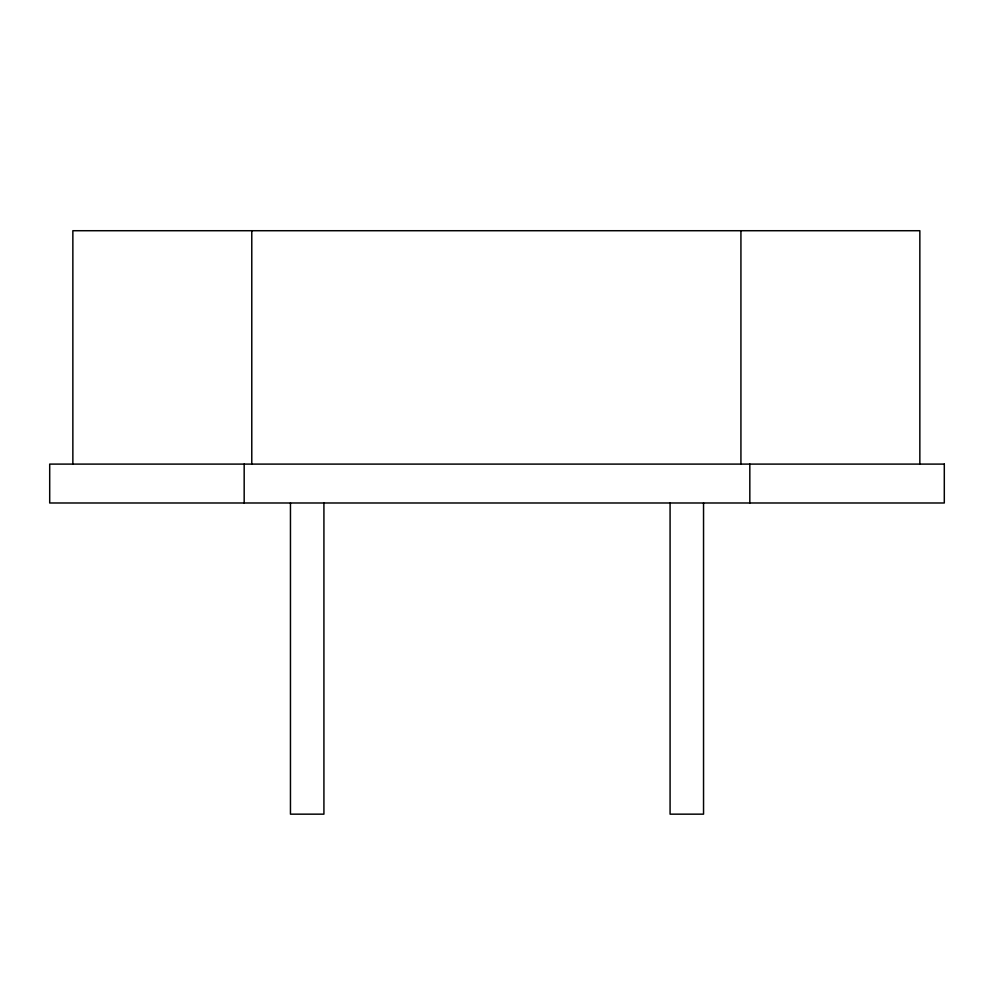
<?xml version="1.0" encoding="UTF-8"?>
<svg xmlns="http://www.w3.org/2000/svg" width="994" height="994" viewBox="0 0 994 994"><rect width="100%" height="100%" fill="white"/><g stroke="black" fill="none" stroke-linecap="round" stroke-linejoin="round"><path stroke-width="1.49" d="M919.848 464.099L919.848 230.72L72.86 230.72L72.86 464.099M749.824 464.099L749.824 502.989M740.928 230.72L740.928 464.099M703.541 502.989L703.541 814.161L670.08 814.161L670.08 502.989M323.92 502.989L323.92 814.161L290.459 814.161L290.459 502.989M251.78 230.72L251.78 464.099M244.176 464.099L244.176 502.989M944.3 464.099L49.7 464.099L49.7 502.989L944.3 502.989L944.3 464.099"/></g></svg>
